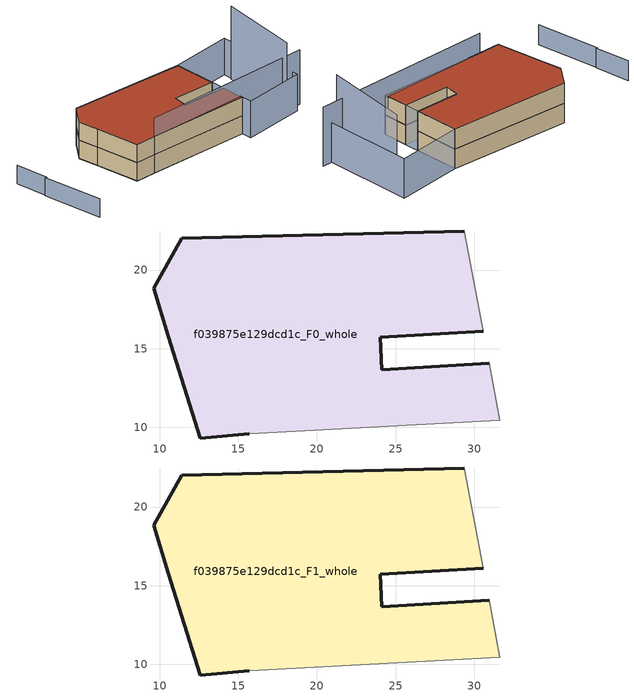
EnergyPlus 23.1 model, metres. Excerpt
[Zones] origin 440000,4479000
f039875e129dcd1c_F0_whole
 floor ground (EU_floor_Construction): 31.63,10.46 30.96,14.08 24.12,13.68 24.02,15.74 30.56,16.1 29.36,22.48 11.42,22.01 9.62,18.83 10.57,15.81 12.59,9.33 15.72,9.59 z0
 wall outside (EU_wall_Construction): 30.56,16.1 24.02,15.74 24.12,13.68 30.96,14.08 / 15.72,9.59 12.59,9.33 10.57,15.81 9.62,18.83 11.42,22.01 29.36,22.48 z0:3
 wall adiabatic (EU_wall_Construction): 29.36,22.48 30.56,16.1 / 30.96,14.08 31.63,10.46 15.72,9.59 z0:3
f039875e129dcd1c_F1_whole
 floor to f039875e129dcd1c_F0_whole (EU_floor_Construction): 31.63,10.46 30.96,14.08 24.12,13.68 24.02,15.74 30.56,16.1 29.36,22.48 11.42,22.01 9.62,18.83 10.57,15.81 12.59,9.33 15.71,9.59 z3
 wall outside (EU_wall_Construction): 30.56,16.1 24.02,15.74 24.12,13.68 30.96,14.08 / 15.72,9.59 12.59,9.33 10.57,15.81 9.62,18.83 11.42,22.01 29.36,22.48 z3:6
 wall adiabatic (EU_wall_Construction): 29.36,22.48 30.56,16.1 / 30.96,14.08 31.63,10.46 15.72,9.59 z3:6
 roof outside (EU_roof_Construction): 29.36,22.48 30.56,16.1 24.02,15.74 24.12,13.68 30.96,14.08 31.63,10.46 15.72,9.59 12.59,9.33 10.57,15.81 9.62,18.83 11.42,22.01 z6
shading: 0.04,13.88 2.81,4.94 / -1.23,18.75 0.21,13.85 z0:3; 15.72,9.59 42.59,11.84 z0:9; 31.92,8.94 29.36,22.48 / 29.36,22.48 38.79,24.26 / 38.79,24.26 41.35,10.72 / 41.35,10.72 31.92,8.94 z0:6; 39.35,10.49 38.9,22.82 z0:12
[Building]
EU S2 Campaign: North Axis=0; Terrain=City; Solar Distribution=FullExterior
[Site:Location]
Madrid: Latitude=40.5; Longitude=-3.5; Time Zone=1; Elevation=609
[SizingPeriod:WeatherFileDays]
AnnualSizingPeriod: Begin Month=1; Begin Day of Month=1; End Month=12; End Day of Month=31; Day of Week for Start Day=Monday; Use Weather File Daylight Saving Period=No; Use Weather File Rain and Snow Indicators=No
[MATERIAL]
EU_InternalMass_Material: Roughness=MediumRough; Thickness=0.1; Conductivity=1; Density=1800; Specific Heat=900; Thermal Absorptance=0.9; Solar Absorptance=0.7; Visible Absorptance=0.7
[MATERIAL:NOMASS] Roughness=MediumRough; Thermal Absorptance=0.9; Solar Absorptance=0.7; Visible Absorptance=0.7
Name | Thermal Resistance
EU_wall_NoMass | 0.419739
EU_roof_NoMass | 0.352165
EU_floor_NoMass | 0.608284
[CONSTRUCTION]
EU_wall_Construction: EU_wall_NoMass
EU_roof_Construction: EU_roof_NoMass
EU_floor_Construction: EU_floor_NoMass
EU_InternalMass_Construction: EU_InternalMass_Material
[ZONE] Type=1; Multiplier=1; Ceiling Height=autocalculate; Volume=685.617; Floor Area=autocalculate; Part of Total Floor Area=Yes
f039875e129dcd1c_F0_whole; f039875e129dcd1c_F1_whole
[INTERNALMASS] Construction=EU_InternalMass_Construction; Surface Area=220.214
Name | Zone or ZoneList
f039875e129dcd1c_F0_whole_EU_InternalMass | f039875e129dcd1c_F0_whole
f039875e129dcd1c_F1_whole_EU_InternalMass | f039875e129dcd1c_F1_whole
[OTHEREQUIPMENT] Fuel Type=Electricity; Design Level Calculation Method=Watts/Area; Power per Zone Floor Area=1; Fraction Latent=0; Fraction Radiant=0; Fraction Lost=0; Carbon Dioxide Generation Rate=0; EndUse Subcategory=EU_Step8_InternalGains
Name | Zone or ZoneList or Space or SpaceList | Schedule
EU_Step8_InternalGain_f039875e129dcd1c_F0_whole_f000 | f039875e129dcd1c_F0_whole | EU_Step8_GainSchedule_f039875e129dcd1c_F0_whole_f000
EU_Step8_InternalGain_f039875e129dcd1c_F1_whole_f000 | f039875e129dcd1c_F1_whole | EU_Step8_GainSchedule_f039875e129dcd1c_F1_whole_f000
[ZONEVENTILATION:DESIGNFLOWRATE] Schedule=EU_AlwaysOn; Design Flow Rate Calculation Method=AirChanges/Hour; Air Changes per Hour=0.703302; Ventilation Type=Natural; Fan Pressure Rise=0; Fan Total Efficiency=1; Constant Term Coefficient=1; Temperature Term Coefficient=0; Velocity Term Coefficient=0; Velocity Squared Term Coefficient=0; Minimum Indoor Temperature=-100; Maximum Indoor Temperature=100; Delta Temperature=-100; Minimum Outdoor Temperature=-100; Maximum Outdoor Temperature=100; Maximum Wind Speed=40
Name | Zone or ZoneList or Space or SpaceList
EU_ConstantAir_f039875e129dcd1c_F0_whole | f039875e129dcd1c_F0_whole
EU_ConstantAir_f039875e129dcd1c_F1_whole | f039875e129dcd1c_F1_whole
[HVACTEMPLATE:THERMOSTAT] Constant Heating Setpoint=20; Constant Cooling Setpoint=50
EU_HeatOnly_f039875e129dcd1c_F0_whole; EU_HeatOnly_f039875e129dcd1c_F1_whole
[HVACTEMPLATE:ZONE:IDEALLOADSAIRSYSTEM] System Availability Schedule=EU_AlwaysOn; Maximum Heating Supply Air Temperature=50; Minimum Cooling Supply Air Temperature=13; Maximum Heating Supply Air Humidity Ratio=0.0156; Minimum Cooling Supply Air Humidity Ratio=0.0077; Heating Limit=NoLimit; Cooling Limit=NoLimit; Heating Availability Schedule=EU_AlwaysOn; Cooling Availability Schedule=EU_CoolingOff; Dehumidification Control Type=ConstantSensibleHeatRatio; Cooling Sensible Heat Ratio=0.7; Dehumidification Setpoint=60; Humidification Control Type=None; Humidification Setpoint=30; Outdoor Air Method=None; Outdoor Air Flow Rate per Person=0.00944; Outdoor Air Flow Rate per Zone Floor Area=0; Outdoor Air Flow Rate per Zone=0; Demand Controlled Ventilation Type=None; Outdoor Air Economizer Type=NoEconomizer; Heat Recovery Type=None; Sensible Heat Recovery Effectiveness=0.7; Latent Heat Recovery Effectiveness=0.65
Name | Template Thermostat
f039875e129dcd1c_F0_whole | EU_HeatOnly_f039875e129dcd1c_F0_whole
f039875e129dcd1c_F1_whole | EU_HeatOnly_f039875e129dcd1c_F1_whole
[SIZING:ZONE] Zone Cooling Design Supply Air Temperature Input Method=SupplyAirTemperature; Zone Cooling Design Supply Air Temperature=13; Zone Heating Design Supply Air Temperature Input Method=SupplyAirTemperature; Zone Heating Design Supply Air Temperature=50; Zone Cooling Design Supply Air Humidity Ratio=0.008; Zone Heating Design Supply Air Humidity Ratio=0.008; Cooling Design Air Flow Method=DesignDay; Cooling Design Air Flow Rate=0; Cooling Minimum Air Flow per Zone Floor Area=0.000762; Cooling Minimum Air Flow=0; Cooling Minimum Air Flow Fraction=0.2; Heating Design Air Flow Method=DesignDay; Heating Design Air Flow Rate=0; Heating Maximum Air Flow per Zone Floor Area=0.002032; Heating Maximum Air Flow=0.141576; Heating Maximum Air Flow Fraction=0.3; Account for Dedicated Outdoor Air System=No; Dedicated Outdoor Air System Control Strategy=NeutralSupplyAir; Dedicated Outdoor Air Low Setpoint Temperature for Design=autosize; Dedicated Outdoor Air High Setpoint Temperature for Design=autosize; Zone Load Sizing Method=Sensible Load Only No Latent Load; Zone Latent Cooling Design Supply Air Humidity Ratio Input Method=HumidityRatioDifference; Zone Cooling Design Supply Air Humidity Ratio Difference=0.005; Zone Latent Heating Design Supply Air Humidity Ratio Input Method=HumidityRatioDifference; Zone Humidification Design Supply Air Humidity Ratio Difference=0.005
f039875e129dcd1c_F0_whole; f039875e129dcd1c_F1_whole
[SCHEDULE:CONSTANT]
Name | Hourly Value
EU_AlwaysOn | 1
EU_CoolingOff | 0
[SCHEDULE:FILE] Column Number=1; Rows to Skip at Top=0; Number of Hours of Data=8760; Column Separator=Comma; Interpolate to Timestep=No; Minutes per Item=60; Adjust Schedule for Daylight Savings=Yes
Name | File
EU_Step8_GainSchedule_f039875e129dcd1c_F0_whole_f000 | ../../schedules/f039875e129dcd1c/f039875e129dcd1c_F0_whole_f000_gain.csv
EU_Step8_GainSchedule_f039875e129dcd1c_F1_whole_f000 | ../../schedules/f039875e129dcd1c/f039875e129dcd1c_F1_whole_f000_gain.csv
